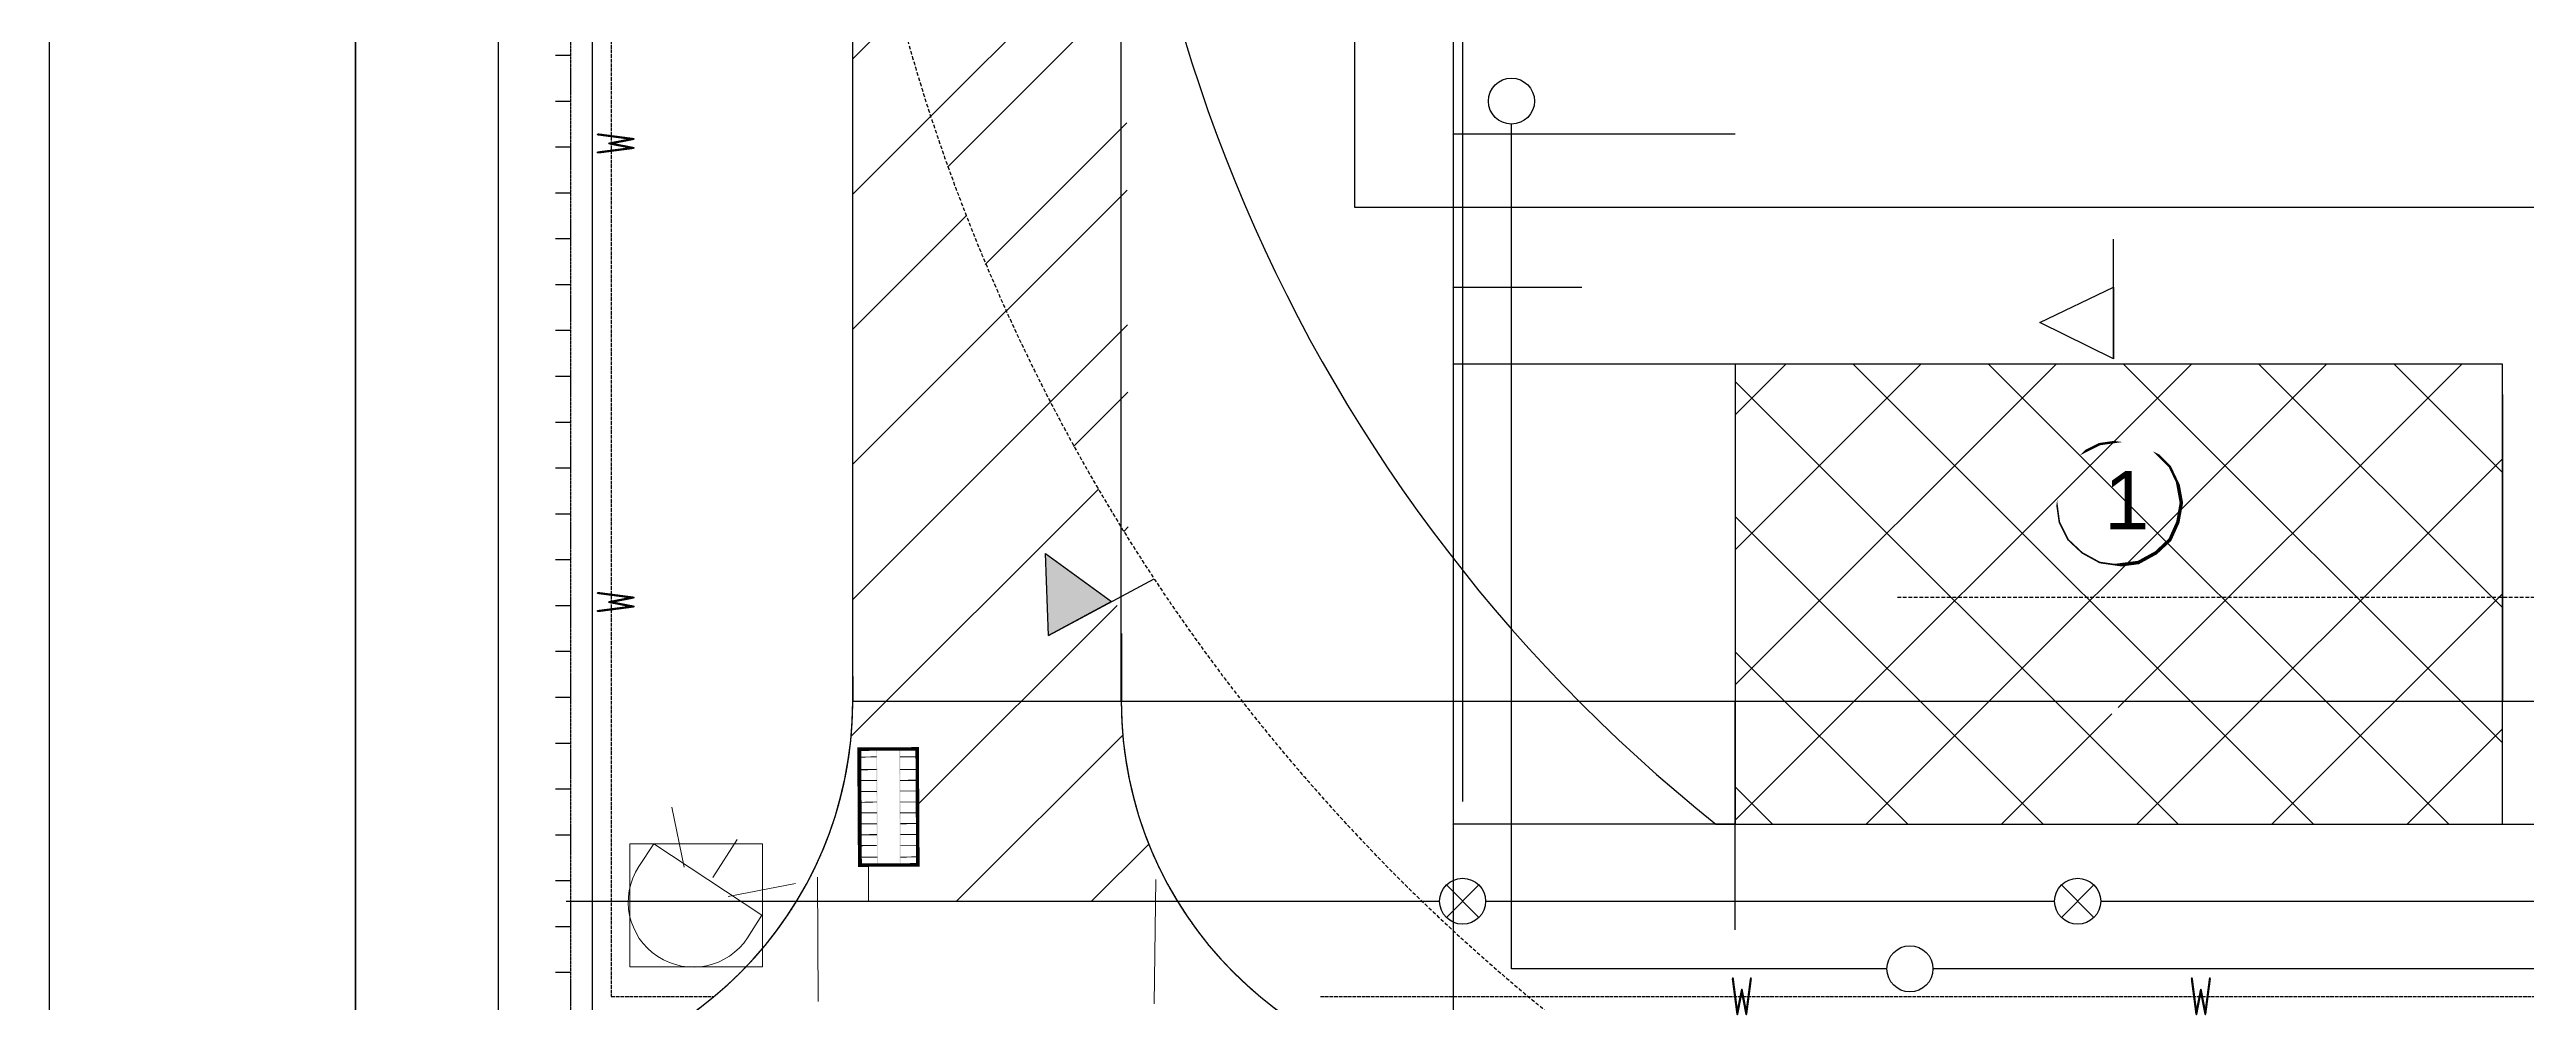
# Model space of a CAD drawing. Header units: millimetres. Extents: x -152693 to 518302, y -31658 to 793547.
# Drawn here: x 244601 to 260789, y 64559 to 70793 of the extents above; entities that cross this region are included whole.
import ezdxf

# ---------------------------------------------------------------- set-up
doc = ezdxf.new("R2010")
doc.units = ezdxf.units.MM
for name, pattern in [('ACAD_ISO02W100', [15, 12, -3]), ('K5LT_BASIC', [0]), ('K5LT_DASHED', [6, 4, -2]), ('K5LT_DASHED_REINFORCED', [6, 4, -2]), ('K5LT_REINFORCED', [0]), ('K5LT_THIN', [0]), ('PS-HIDDEN1', [4, 3, -1]), ('PS-HIDDEN2', [6.5, 5, -1.5])]:
    doc.linetypes.add(name, pattern=pattern)
doc.layers.get('Defpoints').update_dxf_attribs({"color": 2})
for name, color, linetype in [('1WALLB', 212, 'Continuous'), ('PDF _0', 7, 'Continuous'), ('PDF __pos', 7, 'Continuous'), ('PDF _Прожектора', 7, 'Continuous'), ('PDF _Текст', 7, 'Continuous'), ('Системный слой', 7, 'Continuous')]:
    doc.layers.add(name, color=color, linetype=linetype)
doc.layers.add('PDF _ОС забор', color=7, linetype='Continuous', true_color=0x151de9)
doc.layers.add('Несущие линии', color=1, linetype='Continuous', lineweight=50)
doc.styles.add('PDF Arial', font='arial.ttf')
doc.styles.get("Standard").update_dxf_attribs({"font": 'arial.ttf'})
doc.styles.add('стиль4', font='isocpeui.ttf', dxfattribs={"height": 2.5})
doc.linetypes.add('ограждение1', pattern='A,0.25,-0.1,[133,ltypeshp.shx,S=0.1,R=0,X=-0.1,Y=0],-0.1,1', length=1.45)
doc.dimstyles.new('Копия(3) ISO-25', dxfattribs={"dimtxt": 2, "dimasz": 2.5, "dimexe": 1.25, "dimexo": 0.3, "dimgap": 0.3, "dimtad": 1, "dimzin": 9, "dimtxsty": 'стиль4', "dimblk": 'OBLIQUE', "dimcen": 2.5, "dimdle": 1, "dimadec": 0, "dimazin": 0, "dimtfac": 1, "dimtmove": 0, "dimatfit": 3, "dimfxl": 1, "dimarcsym": 0})
picture_1 = doc.add_image_def('image2.png', size_in_pixel=(127, 137))
pattern_1 = [(45, (-77411.33, 800593.8), (-441.94174, 441.94174), [])]

# ---------------------------------------------------------------- blocks, each defined once
blk = doc.blocks.new('_Oblique')
at = {"color": 0, "linetype": 'ByBlock', "lineweight": -2}
blk.add_line((-0.5, -0.5), (0.5, 0.5), dxfattribs=at)
blk = doc.blocks.new('*D297')
at = {"color": 0, "lineweight": -2, "transparency": 16777216}
for p, q in [((251606, 66736), (251606, 66526)), ((249851, 66692), (249851, 66526)), ((251607, 66528), (249850, 66528))]:
    blk.add_line(p, q, dxfattribs=at)
at = {"layer": 'Defpoints', "color": 0, "transparency": 16777216}
for p in [(251606, 66737), (249851, 66692), (249851, 66528)]:
    blk.add_point(p, dxfattribs=at)
at = {"color": 0, "lineweight": -2, "transparency": 16777216, "xscale": 2.5, "yscale": 2.5, "zscale": 2.5, "rotation": 180}
blk.add_blockref('_Oblique', (249851, 66528), dxfattribs=at)
at = {"color": 0, "lineweight": -2, "transparency": 16777216, "xscale": 2.5, "yscale": 2.5, "zscale": 2.5}
blk.add_blockref('_Oblique', (251606, 66528), dxfattribs=at)
at = {"color": 0, "lineweight": 9, "transparency": 16777216, "insert": (250728, 66529), "char_height": 2.5, "attachment_point": 5, "style": 'стиль4'}
blk.add_mtext('3.5', dxfattribs=at)
blk = doc.blocks.new('*D216')
at = {"color": 0, "lineweight": -2, "transparency": 16777216}
for p, q in [((255618, 68537), (255618, 66526)), ((251606, 66972), (251606, 66526)), ((255619, 66528), (251605, 66528))]:
    blk.add_line(p, q, dxfattribs=at)
at = {"layer": 'Defpoints', "color": 0, "transparency": 16777216}
for p in [(255618, 68537), (251606, 66972), (251606, 66528)]:
    blk.add_point(p, dxfattribs=at)
at = {"color": 0, "lineweight": -2, "transparency": 16777216, "xscale": 2.5, "yscale": 2.5, "zscale": 2.5, "rotation": 180}
blk.add_blockref('_Oblique', (251606, 66528), dxfattribs=at)
at = {"color": 0, "lineweight": -2, "transparency": 16777216, "xscale": 2.5, "yscale": 2.5, "zscale": 2.5}
blk.add_blockref('_Oblique', (255618, 66528), dxfattribs=at)
at = {"color": 0, "lineweight": 9, "transparency": 16777216, "insert": (253612, 66529), "char_height": 2.5, "attachment_point": 5, "style": 'стиль4'}
blk.add_mtext('8', dxfattribs=at)
blk = doc.blocks.new('*D217')
at = {"color": 0, "lineweight": -2, "transparency": 16777216}
for p, q in [((260633, 68537), (260633, 66526)), ((260634, 66528), (255617, 66528)), ((255618, 65035), (255618, 66529))]:
    blk.add_line(p, q, dxfattribs=at)
at = {"layer": 'Defpoints', "color": 0, "transparency": 16777216}
for p in [(260633, 68537), (255618, 66528), (255618, 65035)]:
    blk.add_point(p, dxfattribs=at)
at = {"color": 0, "lineweight": -2, "transparency": 16777216, "xscale": 2.5, "yscale": 2.5, "zscale": 2.5, "rotation": 180}
blk.add_blockref('_Oblique', (255618, 66528), dxfattribs=at)
at = {"color": 0, "lineweight": -2, "transparency": 16777216, "xscale": 2.5, "yscale": 2.5, "zscale": 2.5}
blk.add_blockref('_Oblique', (260633, 66528), dxfattribs=at)
at = {"color": 0, "lineweight": 9, "transparency": 16777216, "insert": (258125, 66529), "char_height": 2.5, "attachment_point": 5, "style": 'стиль4'}
blk.add_mtext('10', dxfattribs=at)
blk = doc.blocks.new('*D218')
at = {"color": 0, "lineweight": -2, "transparency": 16777216}
for p, q in [((260633, 68474), (260633, 66526)), ((261636, 68474), (261636, 66526)), ((261637, 66528), (260632, 66528))]:
    blk.add_line(p, q, dxfattribs=at)
at = {"layer": 'Defpoints', "color": 0, "transparency": 16777216}
for p in [(260633, 68474), (261636, 68474), (260633, 66528)]:
    blk.add_point(p, dxfattribs=at)
at = {"color": 0, "lineweight": -2, "transparency": 16777216, "xscale": 2.5, "yscale": 2.5, "zscale": 2.5, "rotation": 180}
blk.add_blockref('_Oblique', (260633, 66528), dxfattribs=at)
at = {"color": 0, "lineweight": -2, "transparency": 16777216, "xscale": 2.5, "yscale": 2.5, "zscale": 2.5}
blk.add_blockref('_Oblique', (261636, 66528), dxfattribs=at)
at = {"color": 0, "lineweight": 9, "transparency": 16777216, "insert": (261134, 66529), "char_height": 2.5, "attachment_point": 5, "style": 'стиль4'}
blk.add_mtext('2', dxfattribs=at)
blk = doc.blocks.new('*D256')
at = {"color": 0, "lineweight": -2, "transparency": 16777216}
for p, q in [((255617, 65725), (253773, 65725)), ((253774, 65726), (253774, 64019)), ((256217, 64020), (253773, 64020))]:
    blk.add_line(p, q, dxfattribs=at)
at = {"layer": 'Defpoints', "color": 0, "transparency": 16777216}
for p in [(255618, 65725), (253774, 64020), (256217, 64020)]:
    blk.add_point(p, dxfattribs=at)
at = {"color": 0, "lineweight": -2, "transparency": 16777216, "xscale": 2.5, "yscale": 2.5, "zscale": 2.5}
for p, rotation in [((253774, 65725), 90), ((253774, 64020), 270)]:
    blk.add_blockref('_Oblique', p, dxfattribs=dict(at, rotation=rotation))
at = {"color": 0, "lineweight": 9, "transparency": 16777216, "insert": (253773, 64873), "char_height": 2.5, "attachment_point": 5, "rotation": 90, "style": 'стиль4'}
blk.add_mtext('3.4', dxfattribs=at)
blk = doc.blocks.new('*D257')
at = {"color": 0, "lineweight": -2, "transparency": 16777216}
for p, q in [((255617, 68734), (253773, 68734)), ((253774, 68735), (253774, 65724)), ((255617, 65725), (253773, 65725))]:
    blk.add_line(p, q, dxfattribs=at)
at = {"layer": 'Defpoints', "color": 0, "transparency": 16777216}
for p in [(255618, 68734), (253774, 65725), (255618, 65725)]:
    blk.add_point(p, dxfattribs=at)
at = {"color": 0, "lineweight": -2, "transparency": 16777216, "xscale": 2.5, "yscale": 2.5, "zscale": 2.5}
for p, rotation in [((253774, 68734), 90), ((253774, 65725), 270)]:
    blk.add_blockref('_Oblique', p, dxfattribs=dict(at, rotation=rotation))
at = {"color": 0, "lineweight": 9, "transparency": 16777216, "insert": (253773, 67230), "char_height": 2.5, "attachment_point": 5, "rotation": 90, "style": 'стиль4'}
blk.add_mtext('6', dxfattribs=at)
blk = doc.blocks.new('*D258')
at = {"color": 0, "lineweight": -2, "transparency": 16777216}
for p, q in [((254615, 69236), (253773, 69236)), ((253774, 69237), (253774, 68733)), ((254618, 68734), (253773, 68734))]:
    blk.add_line(p, q, dxfattribs=at)
at = {"layer": 'Defpoints', "color": 0, "transparency": 16777216}
for p in [(254615, 69236), (253774, 68734), (254618, 68734)]:
    blk.add_point(p, dxfattribs=at)
at = {"color": 0, "lineweight": -2, "transparency": 16777216, "xscale": 2.5, "yscale": 2.5, "zscale": 2.5}
for p, rotation in [((253774, 69236), 90), ((253774, 68734), 270)]:
    blk.add_blockref('_Oblique', p, dxfattribs=dict(at, rotation=rotation))
at = {"color": 0, "lineweight": 9, "transparency": 16777216, "insert": (253773, 69055), "char_height": 2.5, "attachment_point": 5, "rotation": 90, "style": 'стиль4'}
blk.add_mtext('1', dxfattribs=at)
blk = doc.blocks.new('*D259')
at = {"color": 0, "lineweight": -2, "transparency": 16777216}
for p, q in [((255617, 70239), (253773, 70239)), ((253774, 70240), (253774, 69235)), ((254615, 69236), (253773, 69236))]:
    blk.add_line(p, q, dxfattribs=at)
at = {"layer": 'Defpoints', "color": 0, "transparency": 16777216}
for p in [(255618, 70239), (253774, 69236), (254615, 69236)]:
    blk.add_point(p, dxfattribs=at)
at = {"color": 0, "lineweight": -2, "transparency": 16777216, "xscale": 2.5, "yscale": 2.5, "zscale": 2.5}
for p, rotation in [((253774, 70239), 90), ((253774, 69236), 270)]:
    blk.add_blockref('_Oblique', p, dxfattribs=dict(at, rotation=rotation))
at = {"color": 0, "lineweight": 9, "transparency": 16777216, "insert": (253773, 69737), "char_height": 2.5, "attachment_point": 5, "rotation": 90, "style": 'стиль4'}
blk.add_mtext('2', dxfattribs=at)
blk = doc.blocks.new('*D260')
at = {"color": 0, "lineweight": -2, "transparency": 16777216}
for p, q in [((255555, 73248), (253773, 73248)), ((253774, 73249), (253774, 70238)), ((255555, 70239), (253773, 70239))]:
    blk.add_line(p, q, dxfattribs=at)
at = {"layer": 'Defpoints', "color": 0, "transparency": 16777216}
for p in [(255555, 73248), (253774, 70239), (255555, 70239)]:
    blk.add_point(p, dxfattribs=at)
at = {"color": 0, "lineweight": -2, "transparency": 16777216, "xscale": 2.5, "yscale": 2.5, "zscale": 2.5}
for p, rotation in [((253774, 73248), 90), ((253774, 70239), 270)]:
    blk.add_blockref('_Oblique', p, dxfattribs=dict(at, rotation=rotation))
at = {"color": 0, "lineweight": 9, "transparency": 16777216, "insert": (253773, 71743), "char_height": 2.5, "attachment_point": 5, "rotation": 90, "style": 'стиль4'}
blk.add_mtext('6', dxfattribs=at)
blk = doc.blocks.new('*U181')
at = {"layer": 'Системный слой', "insert": (-304, -125), "char_height": 422.87, "width": 608.87, "attachment_point": 7}
blk.add_mtext('{\\fGOST type A|b0|i0|c204|p2;\\H0.59119x;\\W0.67;\\C7;W}', dxfattribs=at)
blk = doc.blocks.new('*U182')
at = {"color": 0, "linetype": 'ByBlock', "lineweight": -2}
for p in [(0, 0), (3000, 0)]:
    blk.add_blockref('*U181', p, dxfattribs=at)
blk = doc.blocks.new('*U183')
at = {"layer": 'Системный слой', "color": 150, "linetype": 'K5LT_THIN', "lineweight": 30}
blk.add_line((0, -50), (0, 50), dxfattribs=at)
blk = doc.blocks.new('*U184')
at = {"color": 0, "linetype": 'ByBlock', "lineweight": -2}
for p in [(37800, 0), (38100, 0), (38400, 0), (38700, 0), (39000, 0), (39300, 0), (39600, 0), (39900, 0), (40200, 0), (40500, 0), (40800, 0), (41100, 0), (41400, 0), (41700, 0), (42000, 0), (42300, 0), (42600, 0), (42900, 0), (43200, 0), (43500, 0), (43800, 0)]:
    blk.add_blockref('*U183', p, dxfattribs=at)
blk = doc.blocks.new('*U192')
at = {"layer": 'Системный слой', "insert": (-304, -125), "char_height": 422.87, "width": 608.87, "attachment_point": 7}
blk.add_mtext('{\\fGOST type A|b0|i0|c204|p2;\\H0.59119x;\\W0.67;\\C7;W}', dxfattribs=at)
blk = doc.blocks.new('*U185')
at = {"color": 0, "linetype": 'ByBlock', "lineweight": -2}
for p in [(0, 0), (3000, 0)]:
    blk.add_blockref('*U192', p, dxfattribs=at)
blk = doc.blocks.new('*D305')
at = {"color": 0, "lineweight": -2, "transparency": 16777216}
for p, q in [((248008, 108952), (247531, 108952)), ((247533, 108953), (247533, 64328)), ((248006, 64329), (247531, 64329))]:
    blk.add_line(p, q, dxfattribs=at)
at = {"layer": 'Defpoints', "color": 0, "transparency": 16777216}
for p in [(248008, 108952), (247533, 64329), (248007, 64329)]:
    blk.add_point(p, dxfattribs=at)
at = {"color": 0, "lineweight": -2, "transparency": 16777216, "xscale": 2.5, "yscale": 2.5, "zscale": 2.5}
for p, rotation in [((247533, 108952), 90), ((247533, 64329), 270)]:
    blk.add_blockref('_Oblique', p, dxfattribs=dict(at, rotation=rotation))
at = {"color": 0, "lineweight": 9, "transparency": 16777216, "insert": (247531, 86641), "char_height": 2.5, "attachment_point": 5, "rotation": 90, "style": 'стиль4'}
blk.add_mtext('8924,6', dxfattribs=at)

msp = doc.modelspace()

# ---------------------------------------------------------------- hatches: boundary and pattern name
at = {"lineweight": 20, "ltscale": 100}
h = msp.add_hatch(dxfattribs=at)
h.set_pattern_fill('ANSI31', color=254, scale=5000)
h.set_pattern_definition(pattern_1)
h.paths.add_polyline_path([(253895.88337, 106989.15004), (253506.44777, 107668.20567), (254041.77596, 107702.08709), (253739.12276, 107262.49221), (253895.88337, 106989.15004, -0.0475109513), (256267.89441, 107951.00191), (252358.08394, 107951.00191, 0.4142142362), (249850.61402, 105443.52621), (249850.61402, 103764.46608, -0.0967050735)])
h.paths.add_polyline_path([(298379.32802, 104189.79702), (298379.32802, 103492.82013), (298436.57655, 103567.57218), (298674.5823, 103086.86698), (298379.32802, 103148.69593), (298379.32802, 102317.96967, -0.0808472634), (300134.55696, 98164.22426), (300134.55696, 105443.53775, 0.4142128885), (297627.08704, 107951.00191), (291528.85574, 107951.00191, -0.0383320613), (293469.95321, 107029.22892), (293859.42176, 107708.34201), (294159.00979, 107263.40243), (293626.74677, 107302.62855), (293469.95321, 107029.22892, -0.0273344755), (294757.11523, 106195.77296), (296373.35046, 106195.77296, -0.414213799)])
h.paths.add_polyline_path([(298379.32802, 80197.98716, -0.0214475873), (298798.37025, 79276.71081), (299463.20165, 79668.65582), (299493.71093, 79263.69407), (300134.55696, 79263.69407), (300134.55696, 91533.70682, -0.0808472634), (298379.32802, 87379.9614)])
h.paths.add_polyline_path([(299387.80236, 85262.92615), (299304.29424, 85199.49519), (299387.80236, 85833.80471), (299471.31047, 85199.49519)], flags=16)
h.paths.add_polyline_path([(299477.31367, 72798.42986), (300134.55696, 72790.34711), (300134.55696, 78535.81035), (299069.29493, 78535.81035, -0.1236969984)])
h.paths.add_polyline_path([(300134.55696, 72541.48634), (300017.29192, 72310.51624), (299792.45897, 72794.55422), (299477.31367, 72798.42986, -0.0737886965), (298379.32802, 69512.22143), (298379.32802, 66527.61504, -0.0912526252), (298215.04288, 65634.91151), (300295.53812, 65634.91151, -0.1110019233), (300134.55696, 66728.19633)])
h.paths.add_polyline_path([(299253.84685, 66526.25718), (299259.74079, 66526.25718), (299259.74079, 66532.25718), (299253.84685, 66532.25718)], flags=24)
h = msp.add_hatch(dxfattribs=at)
h.set_pattern_fill('ANSI31', color=254, scale=5000)
h.set_pattern_definition(pattern_1)
h.paths.add_polyline_path([(249850.61402, 75931.32564, -0.0678001232), (250751.92797, 79203.86202), (250075.845, 79602.44028), (250524.34458, 79896.67208), (250478.73959, 79364.91763), (250751.92797, 79203.86202, -0.0369572162), (251605.84296, 80852.00547), (251605.84296, 84551.15158, -0.0407269102), (250022.11846, 86071.59721), (249850.61402, 85930.03639)])
h.paths.add_polyline_path([(251111.42049, 67495.90507), (251542.66277, 67181.46475), (251605.84296, 67215.45982), (251605.84296, 67666.89077, -0.1050204897), (249850.61402, 72587.5706), (249850.61402, 66527.59874, -0.0311447846), (249831.19379, 66216.12784), (250271.84031, 66217.79696), (250276.15173, 65458.98835), (249953.45403, 65457.76601), (249954.34922, 65221.43687), (251972.90484, 65221.43687, -0.137841275), (251605.84296, 66527.59297), (251605.84296, 67135.39691), (251542.66277, 67181.46475), (251130.8004, 66959.85597)])
h.paths.add_polyline_path([(250725.13285, 66526.27374), (250731.02678, 66526.27374), (250731.02678, 66532.27374), (250725.13285, 66532.27374)], flags=24)
h = msp.add_hatch(dxfattribs=at)
h.set_pattern_fill('ANSI32', color=254, scale=2500)
h.set_pattern_definition([(45, (-77411.3, 800593.8), (-662.9126, 662.9126), []), (45, (-76969.4, 800593.8), (-662.9126, 662.9126), [])])
edge = h.paths.add_edge_path()
edge.add_arc((262016.31168, 74137.09045), 12257.6619, 172.977120516, 212.26079771, ccw=False)
edge.add_arc((262671.94162, 74224.90359), 12898.7216, 149.084073766, 173.720351741, ccw=False)
edge.add_line((251605.84296, 80852.00547), (251650.89882, 67594.27059))
h = msp.add_hatch(dxfattribs=at)
h.set_pattern_fill('ANSI37', color=254, scale=5000)
h.set_pattern_definition([(45, (298594.2, 536528.53), (-441.9417, 441.9417), []), (135, (298594.2, 536528.53), (-441.9417, -441.9417), [])])
h.paths.add_polyline_path([(260632.7347, 67209.86615), (258125.26477, 67209.86615), (258121.44392, 66427.00873), (257641.36941, 66666.28406), (258123.72656, 66894.70077), (258125.26477, 67209.86615), (256678.0606, 67209.86615, -0.0430510712), (255617.79484, 68217.47831), (255617.79484, 65725.20836), (260632.7347, 65725.20836)])
h.paths.add_polyline_path([(260632.7347, 68734.17227), (255617.79484, 68734.17227), (255617.79484, 68217.47831, 0.0430510712), (256678.0606, 67209.86615), (260632.7347, 67209.86615)])
h.paths.add_polyline_path([(257860.96553, 66395.09874), (258313.61704, 66395.09874), (258313.61704, 66995.09874), (257860.96553, 66995.09874)], flags=24)
at = {"layer": '1WALLB', "linetype": 'PS-HIDDEN1', "ltscale": 750}
h = msp.add_hatch(color=1, dxfattribs=at)
h.paths.add_polyline_path([(251153.38614, 67465.30582), (251111.42049, 67495.90507), (251130.8004, 66959.85597), (251359.22031, 67082.76076)])
h.paths.add_polyline_path([(251153.38614, 67465.30582), (251359.22031, 67082.76076), (251542.66277, 67181.46475)])

# ---------------------------------------------------------------- linework, layer by layer
at = {"linetype": 'K5LT_DASHED_REINFORCED', "lineweight": 25, "ltscale": 6}
msp.add_line((256678.0606, 67209.86615), (288965.6673, 67209.86615), dxfattribs=at)
at = {"color": 6, "linetype": 'ограждение1', "lineweight": 25, "ltscale": 20}
msp.add_line((255492.39992, 65725.20836), (290722.3738, 65725.20836), dxfattribs=at)
at = {"lineweight": 25}
msp.add_lwpolyline([(244601.31998, 114604.16935), (328701.31998, 114604.16935), (328701.31998, 55204.16935), (244601.31998, 55204.16935)], close=True, dxfattribs=at)
at = {"color": 254, "lineweight": 20, "ltscale": 100}
msp.add_lwpolyline([(249954.34922, 65221.43687), (249953.45403, 65457.76601)], dxfattribs=at)
at = {"linetype": 'K5LT_DASHED_REINFORCED', "lineweight": 25, "ltscale": 6}
msp.add_arc((262312.654, 74259.44812), 12573.68741, 134.368506071, 234.522647073, dxfattribs=at)
at = {"color": 6, "linetype": 'ограждение1', "lineweight": 25, "ltscale": 20}
msp.add_arc((261988.34373, 73859.28393), 10409.63358, 114.446446384, 231.388830579, dxfattribs=at)
at = {"layer": '1WALLB', "color": 1, "linetype": 'PS-HIDDEN1', "ltscale": 750}
for points in [[(258090.96749, 68770.50842), (257609.7309, 69007.43786), (258090.96749, 69238.20603), (258090.96749, 68770.50842), (258090.96749, 69553.37516)], [(251130.8004, 66959.85597), (251111.42049, 67495.90507), (251542.66277, 67181.46475), (251130.8004, 66959.85597), (251820.20598, 67330.80109)]]:
    msp.add_lwpolyline(points, dxfattribs=at)
at = {"layer": 'PDF _0', "lineweight": 0}
msp.add_lwpolyline([(258120.71819, 68228.95642, 15.39582, 15.39582, 0), (258000.22684, 68211.74337, 16.22862, 16.22862, 0), (257885.47317, 68154.36653, 0, 0, 0), (257793.67023, 68062.5636, 0, 0, 0), (257736.2934, 67953.54761, 0, 0, 0), (257719.08035, 67827.31857, 10.26388, 10.26388, 0), (257736.2934, 67701.08953, 10.26388, 10.26388, 0), (257793.67023, 67586.33586, 10.26388, 10.26388, 0), (257885.47317, 67500.27061, 10.26388, 10.26388, 0), (258000.22684, 67437.15609, 10.26388, 10.26388, 0), (258120.71819, 67419.94304, 22.58054, 22.58054, 0), (258252.68491, 67437.15609, 22.58054, 22.58054, 0), (258367.43858, 67500.27061, 22.58054, 22.58054, 0), (258459.24152, 67586.33586, 22.58054, 22.58054, 0), (258510.88067, 67701.08953, 22.58054, 22.58054, 0), (258533.8314, 67827.31857, 22.58054, 22.58054, 0), (258510.88067, 67953.54761, 16.22862, 16.22862, 0), (258459.24152, 68062.5636, 15.39582, 15.39582, 0), (258367.43858, 68154.36653, 0, 0, 0), (258252.68491, 68211.74337, 0, 0, 0)], format="xyseb", close=True, dxfattribs=at)
at = {"layer": 'PDF __pos', "color": 18, "lineweight": 0, "true_color": 0x000000}
msp.add_lwpolyline([(250271.84031, 66217.79696, 22.856, 22.856, 0), (250276.14358, 65458.98831, 22.95073, 22.95073, 0), (249897.45646, 65457.55389, 25.62973, 25.62973, 0), (249893.1532, 66216.36254, 22.95073, 22.95073, 0)], format="xyseb", close=True, dxfattribs=at)
at = {"layer": 'PDF __pos', "color": 18, "lineweight": 0, "true_color": 0x000000, "const_width": 5.71607}
msp.add_lwpolyline([(250271.84031, 66217.79696), (250276.14358, 65460.42274), (249897.45646, 65457.55389), (249891.71878, 66214.92812)], close=True, dxfattribs=at)
at = {"layer": 'PDF __pos', "color": 7, "lineweight": 20, "true_color": 0xf0f0f0}
for points in [[(249891.71878, 66214.92812), (249897.45646, 65457.55389), (249897.45646, 65457.55389)], [(250270.40589, 66217.79696), (250270.40589, 66217.79696), (250276.14358, 65460.42274)]]:
    msp.add_solid(points, dxfattribs=at)
at = {"layer": 'PDF __pos', "color": 5, "lineweight": 20}
for points in [[(250009.34129, 66217.79696), (250003.60361, 66217.79696), (250015.07898, 65457.55389)], [(250003.60361, 66217.79696), (250015.07898, 65457.55389), (250009.34129, 65457.55389)], [(250161.38991, 66217.79696), (250152.78338, 66217.79696), (250164.25875, 65457.55389)], [(250152.78338, 66217.79696), (250164.25875, 65457.55389), (250158.52106, 65457.55389)], [(250006.47245, 66163.28897), (250006.47245, 66169.02665), (249891.71878, 66160.42012)], [(250006.47245, 66169.02665), (249891.71878, 66160.42012), (249891.71878, 66166.15781)], [(250006.47245, 66085.83024), (249894.58762, 66077.22371), (249891.71878, 66085.83024)], [(250006.47245, 66080.09256), (250006.47245, 66085.83024), (249894.58762, 66077.22371)], [(250273.27473, 66163.28897), (250273.27473, 66169.02665), (250158.52106, 66163.28897)], [(250273.27473, 66169.02665), (250158.52106, 66163.28897), (250158.52106, 66169.02665)], [(250273.27473, 66080.09256), (250273.27473, 66085.83024), (250158.52106, 66080.09256)], [(250273.27473, 66085.83024), (250158.52106, 66080.09256), (250158.52106, 66085.83024)], [(250009.34129, 66008.37151), (250009.34129, 66014.10919), (249894.58762, 66008.37151)], [(250009.34129, 66014.10919), (249894.58762, 66008.37151), (249894.58762, 66014.10919)], [(250009.34129, 65936.65047), (250009.34129, 65942.38815), (249894.58762, 65936.65047)], [(250009.34129, 65942.38815), (249894.58762, 65936.65047), (249894.58762, 65942.38815)], [(250273.27473, 66008.37151), (250273.27473, 66016.97804), (250158.52106, 66008.37151)], [(250273.27473, 66016.97804), (250158.52106, 66008.37151), (250158.52106, 66014.10919)], [(250273.27473, 65939.51931), (250273.27473, 65945.25699), (250158.52106, 65939.51931)], [(250273.27473, 65945.25699), (250158.52106, 65939.51931), (250158.52106, 65945.25699)], [(250009.34129, 65867.79827), (250009.34129, 65873.53595), (249894.58762, 65864.92942)], [(250009.34129, 65873.53595), (249894.58762, 65864.92942), (249894.58762, 65870.66711)], [(250009.34129, 65796.07722), (250009.34129, 65801.8149), (249894.58762, 65796.07722)], [(250009.34129, 65801.8149), (249894.58762, 65796.07722), (249894.58762, 65801.8149)], [(250009.34129, 65724.35618), (250009.34129, 65730.09386), (249894.58762, 65724.35618)], [(250009.34129, 65730.09386), (249894.58762, 65724.35618), (249894.58762, 65730.09386)], [(250273.27473, 65867.79827), (250273.27473, 65873.53595), (250158.52106, 65867.79827)], [(250273.27473, 65873.53595), (250158.52106, 65867.79827), (250158.52106, 65873.53595)], [(250273.27473, 65796.07722), (250273.27473, 65801.8149), (250158.52106, 65796.07722)], [(250273.27473, 65801.8149), (250158.52106, 65796.07722), (250158.52106, 65801.8149)], [(250273.27473, 65727.22502), (250273.27473, 65732.9627), (250161.38991, 65724.35618)], [(250273.27473, 65732.9627), (250161.38991, 65724.35618), (250161.38991, 65732.9627)], [(250009.34129, 65652.63513), (250009.34129, 65661.24166), (249894.58762, 65652.63513)], [(250009.34129, 65661.24166), (249894.58762, 65652.63513), (249894.58762, 65658.37282)], [(250009.34129, 65583.78293), (250009.34129, 65589.52061), (249894.58762, 65580.91409)], [(250009.34129, 65589.52061), (249894.58762, 65580.91409), (249894.58762, 65589.52061)], [(250276.14358, 65655.50398), (250276.14358, 65661.24166), (250161.38991, 65655.50398)], [(250276.14358, 65661.24166), (250161.38991, 65655.50398), (250161.38991, 65661.24166)], [(250276.14358, 65583.78293), (250276.14358, 65589.52061), (250161.38991, 65583.78293)], [(250276.14358, 65589.52061), (250161.38991, 65583.78293), (250161.38991, 65589.52061)], [(250012.21013, 65506.3242), (250012.21013, 65512.06189), (249897.45646, 65506.3242)], [(250012.21013, 65512.06189), (249897.45646, 65506.3242), (249897.45646, 65512.06189)], [(250276.14358, 65509.19305), (250276.14358, 65514.93073), (250161.38991, 65506.3242)], [(250276.14358, 65514.93073), (250161.38991, 65506.3242), (250161.38991, 65512.06189)]]:
    msp.add_solid(points, dxfattribs=at)
at = {"layer": 'PDF _ОС забор', "lineweight": 0}
for points in [[(249624.36307, 64565.34733), (249620.73285, 65378.34376)], [(251821.59137, 64550.55646), (251830.65989, 65363.34506)]]:
    msp.add_lwpolyline(points, dxfattribs=at)
at = {"layer": 'PDF _Прожектора', "lineweight": 0}
for points in [[(248668.54517, 65837.46053), (248748.98129, 65443.74689)], [(249096.12665, 65625.78653), (248935.25441, 65376.01121)], [(249477.13985, 65337.90989), (249036.85793, 65253.24029)]]:
    msp.add_lwpolyline(points, dxfattribs=at)
msp.add_lwpolyline([(249163.86233, 64982.29757), (249256.99889, 65130.46937), (248550.00773, 65596.15217), (248452.63769, 65447.98037, 0.9986033526)], format="xyb", close=True, dxfattribs=at)
at = {"layer": 'Несущие линии', "color": 7}
msp.add_lwpolyline([(246601.31998, 55704.16935), (328201.31998, 55704.16935), (328201.31998, 114104.16935), (246601.31998, 114104.16935)], close=True, dxfattribs=at)
at = {"layer": 'Системный слой', "color": 150, "linetype": 'K5LT_DASHED', "lineweight": 30, "ltscale": 0.5}
msp.add_line((248008.31336, 108952.50317), (248006.69946, 64329.37315), dxfattribs=at)
at = {"layer": 'Системный слой', "color": 150, "lineweight": 30, "ltscale": 0.5}
msp.add_line((248148.71967, 108952.50317), (248147.10577, 64329.37315), dxfattribs=at)
at = {"layer": 'Системный слой', "color": 150, "linetype": 'ACAD_ISO02W100', "lineweight": 30, "ltscale": 2}
for p, q in [((248271.99381, 108682.30171), (248272.34607, 64597.87787)), ((248272.34607, 64597.90185), (248944.22217, 64597.84373)), ((252906.99216, 64597.87414), (297327.49179, 64597.87414))]:
    msp.add_line(p, q, dxfattribs=at)
at = {"layer": 'Системный слой', "color": 18, "linetype": 'K5LT_REINFORCED', "lineweight": 30, "true_color": 0x000000}
for p, q in [((249850.61402, 66527.59874), (249850.61402, 105443.53198)), ((251605.84296, 66527.59874), (251605.84296, 104189.79702))]:
    msp.add_line(p, q, dxfattribs=at)
at = {"layer": 'Системный слой', "color": 150, "linetype": 'K5LT_DASHED', "lineweight": 30}
for p, q in [((253836.52432, 74599.37439), (253836.52432, 65873.37905)), ((254155.60771, 64779.06806), (254155.60771, 70305.19124))]:
    msp.add_line(p, q, dxfattribs=at)
at = {"layer": 'Системный слой', "color": 150, "linetype": 'K5LT_THIN', "lineweight": 30}
for p, q in [((253730.14138, 65115.05393), (253942.90726, 65327.81981)), ((253942.90726, 65115.05393), (253730.14138, 65327.81981)), ((257962.5438, 65115.05393), (257749.77792, 65327.81981)), ((257749.77792, 65115.05393), (257962.5438, 65327.81981)), ((247976.72936, 65221.43687), (253686.07613, 65221.43687)), ((253986.97252, 65221.43687), (257705.71267, 65221.43687)), ((258006.60906, 65221.43687), (267735.59237, 65221.43687)), ((256609.54492, 64779.06806), (254155.60771, 64779.06806)), ((266639.42462, 64779.06806), (256910.44131, 64779.06806))]:
    msp.add_line(p, q, dxfattribs=at)
at = {"layer": 'Системный слой', "color": 7, "linetype": 'PS-HIDDEN2', "lineweight": 30}
msp.add_lwpolyline([(262985.63687, 69758.80013), (259239.12053, 69758.80013), (253131.9648, 69758.80013), (253131.9648, 74196.75311), (251780.51084, 75899.04346), (252208.99134, 76702.91169), (251809.94262, 77472.54308), (253007.07898, 79073.53528), (253007.07898, 83359.17984)], dxfattribs=at)
at = {"layer": 'Системный слой', "color": 7, "linetype": 'K5LT_BASIC', "lineweight": 30}
msp.add_lwpolyline([(255617.79484, 65725.20836), (260632.7347, 65725.20836), (260632.7347, 68734.17227), (255617.79484, 68734.17227), (255617.79484, 65725.20836)], dxfattribs=at)
at = {"layer": 'Системный слой', "color": 150, "linetype": 'K5LT_THIN', "lineweight": 30}
for centre in [(254155.60771, 70455.63944), (253836.52432, 65221.43687), (257856.16086, 65221.43687), (256759.99312, 64779.06806)]:
    msp.add_circle(centre, 150.4482, dxfattribs=at)
at = {"layer": 'Системный слой', "color": 150, "linetype": 'K5LT_DASHED', "lineweight": 30}
for centre, start, end in [((247343.14409, 66527.59874), 270, 0), ((254113.31289, 66527.59874), 180, 270)]:
    msp.add_arc(centre, 2507.46993, start, end, dxfattribs=at)
at = {"layer": 'Системный слой', "color": 18, "linetype": 'K5LT_REINFORCED', "lineweight": 30, "true_color": 0x000000}
for centre, start, end in [((247343.14409, 66527.59874), 270, 0), ((254113.31289, 66527.59874), 180, 270)]:
    msp.add_arc(centre, 2507.46993, start, end, dxfattribs=at)

# ---------------------------------------------------------------- block references
at = {"color": 254, "lineweight": 20, "extrusion": (0, 0, -1), "zscale": -1, "rotation": 270}
msp.add_blockref('*U184', (-247958.29894, 108554.00334), dxfattribs=at)
at = {"color": 254, "lineweight": 20, "rotation": 90.00000000000001}
msp.add_blockref('*U182', (248301.34665, 67407.26645), dxfattribs=at)
at = {"color": 254, "lineweight": 20}
msp.add_blockref('*U185', (255889.90746, 64599.50293), dxfattribs=at)

# ---------------------------------------------------------------- texts
at = {"layer": 'PDF _Текст', "lineweight": 20, "insert": (258028.91526, 67655.18807), "char_height": 379.5007, "attachment_point": 7, "style": 'PDF Arial'}
msp.add_mtext('1', dxfattribs=at)

# ---------------------------------------------------------------- dimensions: what is measured, and where the dimension line sits
at = {"color": 7, "lineweight": 9}
dim = msp.add_linear_dim(base=(247532.5226, 64329.26465), p1=(248008.31335, 108952.39466), p2=(248006.69946, 64329.26465), angle=90, dimstyle='Копия(3) ISO-25', override={"dimdec": 1, "dimlfac": 0.2}, dxfattribs=at)
dim.commit()
dim.dimension.update_dxf_attribs({"geometry": '*D305', "text_midpoint": (247530.7226, 86640.82966)})
for base, p1, p2, text, picture, middle in [((253774.11186, 70238.65423), (255555.1081, 73247.61814), (255555.1081, 70238.65423), '6', '*D260', (253774.11186, 71743.13618)), ((253774.11186, 69235.66626), (255617.79484, 70238.65423), (254614.80687, 69235.66626), '2', '*D259', (253774.11186, 69737.16024)), ((253774.11186, 68734.17227), (254614.80687, 69235.66626), (254618.45335, 68734.17227), '1', '*D258', (253774.11186, 69055.3981)), ((253774.11186, 65725.20836), (255617.79484, 68734.17227), (255617.79484, 65725.20836), '6', '*D257', (253774.11186, 67229.69032)), ((253774.11186, 64020.12881), (255617.79484, 65725.20836), (256217.25496, 64020.12881), '3.4', '*D256', (253774.11186, 64872.66859))]:
    dim = msp.add_linear_dim(base=base, p1=p1, p2=p2, angle=90, text=text, dimstyle='Копия(3) ISO-25', dxfattribs=at)
    dim.commit()
    dim.dimension.update_dxf_attribs({"geometry": picture, "text_midpoint": middle, "dimtype": 160})
for base, p1, p2, text, picture, middle in [((251605.84296, 66527.59874), (255617.79484, 68536.97396), (251605.84296, 66972.36163), '8', '*D216', (253611.8189, 66527.59874)), ((255617.79484, 66527.59874), (260632.7347, 68536.97396), (255617.79484, 65034.77441), '10', '*D217', (258125.26477, 66527.59874)), ((260632.7347, 66527.59874), (261635.72267, 68474.28721), (260632.7347, 68474.28721), '2', '*D218', (261134.22868, 66527.59874)), ((249850.61402, 66527.59874), (251605.84296, 66736.56731), (249850.61402, 66691.84406), '3.5', '*D297', (250728.22849, 66527.59874))]:
    dim = msp.add_linear_dim(base=base, p1=p1, p2=p2, text=text, dimstyle='Копия(3) ISO-25', dxfattribs=at)
    dim.commit()
    dim.dimension.update_dxf_attribs({"geometry": picture, "text_midpoint": middle, "dimtype": 160})

# ---------------------------------------------------------------- pictures from other files: only their frames are drawn
at = {"layer": 'PDF _ОС забор', "color": 7, "lineweight": 5}
image = msp.add_image(picture_1, insert=(248393.36897, 65596.15217), size_in_units=(804.3612, 867.8634), rotation=-90, dxfattribs=at)
image.dxf.flags = 15

doc.saveas('drawing.dxf')
